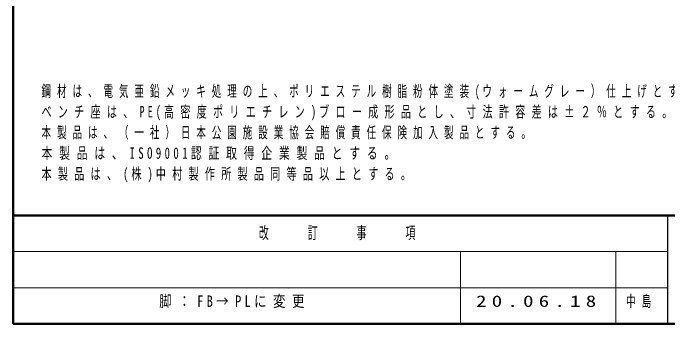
# Model space of a CAD drawing. Units: millimetres on the paper, scale 1:20. Extents: x -365 to 12, y -40 to 257.
# Drawn here: x -365 to -238.4, y 0 to 60.1 of the extents above; entities that cross this region are included whole.
import ezdxf

# ---------------------------------------------------------------- set-up
doc = ezdxf.new("R2010")
doc.units = ezdxf.units.MM
doc.layers.add('99', color=7, linetype='Continuous', lineweight=13)
doc.layers.add('CLASS1', color=7, linetype='Continuous', lineweight=25)
doc.styles.add('ＭＳ ゴシック', font='')
doc.styles.get('ＭＳ ゴシック').set_extended_font_data('MS Gothic')

msp = doc.modelspace()

# ---------------------------------------------------------------- linework, layer by layer
at = {"layer": '99', "lineweight": 50}
for p, q in [((-365, 257), (-365, 0)), ((-365, 21), (0, 21)), ((-365, 0), (0, 0))]:
    msp.add_line(p, q, dxfattribs=at)
at = {"layer": '99', "color": 211, "lineweight": 25}
msp.add_line((-238.5, 21), (-238.5, 0), dxfattribs=at)
at = {"layer": '99'}
for p, q in [((-365, 14), (-238.5, 14)), ((-278.5, 14), (-278.5, 0)), ((-248.5, 14), (-248.5, 0)), ((-365, 7), (-238.5, 7))]:
    msp.add_line(p, q, dxfattribs=at)

# ---------------------------------------------------------------- texts
at = {"layer": '99', "color": 4, "insert": (-301.75, 17.5), "char_height": 2.346, "attachment_point": 5, "style": 'ＭＳ ゴシック'}
msp.add_mtext('\\T1.64;\\W0.6;改\u3000\u3000訂\u3000\u3000事\u3000\u3000項', dxfattribs=at)
at = {"layer": '99', "char_height": 2.199, "attachment_point": 1, "style": 'ＭＳ ゴシック'}
for s, insert in [('\\T1.53;\\W0.8;脚：FB→PLに変更', (-336.75, 5.5)), ('\\T1.5;\\W1.35;20.06.18', (-275.5, 5.5)), ('\\T1.64;\\W0.6;中島', (-246.5, 5.5))]:
    msp.add_mtext(s, dxfattribs=dict(at, insert=insert))
at = {"layer": 'CLASS1', "char_height": 2.199, "attachment_point": 1, "style": 'ＭＳ ゴシック'}
for s, insert in [('\\T1.62;\\W0.6;鋼材は、電気亜鉛メッキ処理の上、ポリエステル樹脂粉体塗装(ウォームグレー）仕上げとする。', (-359.507, 46.144)), ('\\T1.62;\\W0.65;ベンチ座は、PE(高密度ポリエチレン)ブロー成形品とし、寸法許容差は±２％とする。', (-359.507, 42.144)), ('\\T1.62;\\W0.6;本製品は、（一社）日本公園施設業協会賠償責任保険加入製品とする。', (-359.507, 38.144)), ('\\T1.62;\\W0.7;本製品は、ISO9001認証取得企業製品とする。', (-359.507, 34.144)), ('\\T1.62;\\W0.65;本製品は、(株)中村製作所製品同等品以上とする。', (-359.507, 30.144))]:
    msp.add_mtext(s, dxfattribs=dict(at, insert=insert))

doc.saveas('drawing.dxf')
